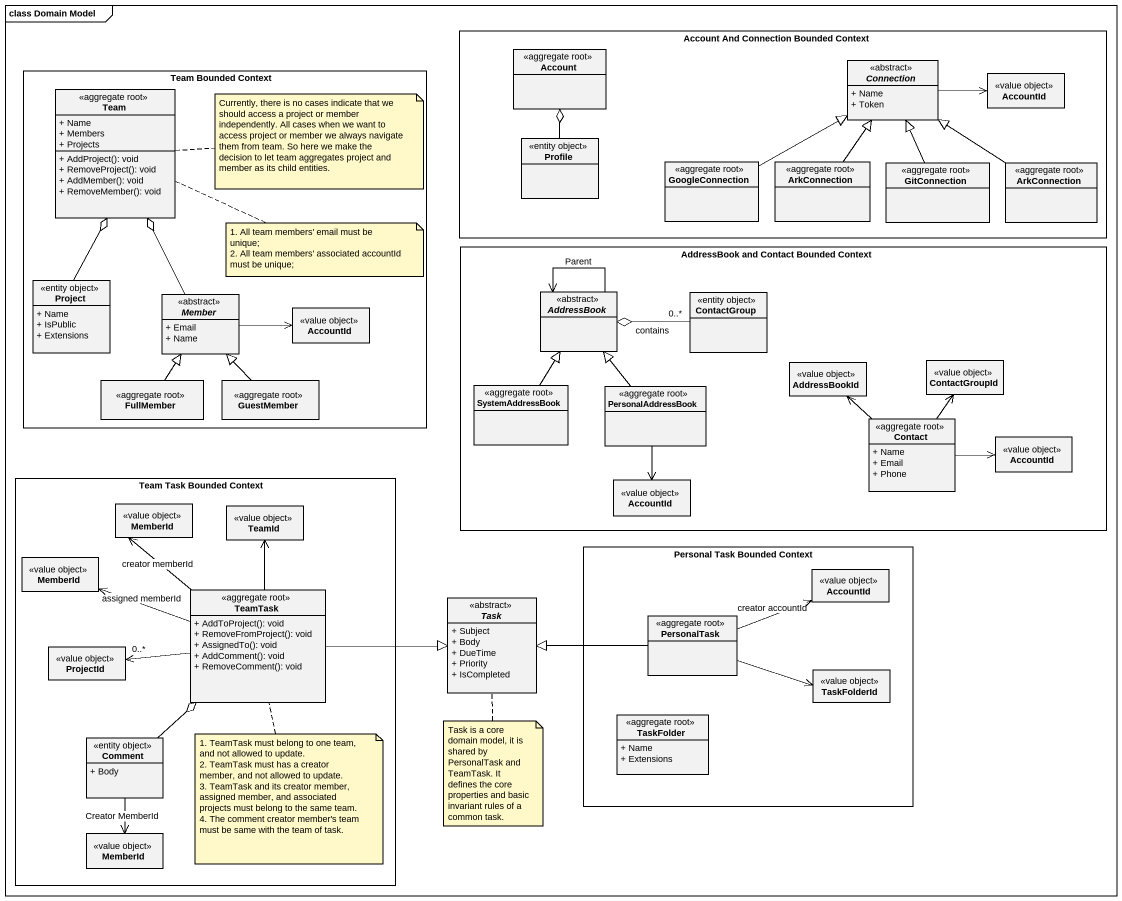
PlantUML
@startuml
mainframe class Domain Model
hide circle
hide empty members
skinparam classAttributeIconSize 0
rectangle "Account And Connection Bounded Context" as Account_And_Connection {
  class Account <<aggregate root>>
  abstract class Connection <<abstract>> {
    + Name
    + Token
  }
  class AccountId <<value object>>
  class Profile <<entity object>>
  class GoogleConnection <<aggregate root>>
  class ArkConnection <<aggregate root>>
  class GitConnection <<aggregate root>>
  class "ArkConnection" as ArkConnection_2 <<aggregate root>>
}
rectangle "Team Bounded Context" as Team_Bounded_Context {
  class Team <<aggregate root>> {
    + Name
    + Members
    + Projects
    + AddProject(): void
    + RemoveProject(): void
    + AddMember(): void
    + RemoveMember(): void
  }
  class Project <<entity object>> {
    + Name
    + IsPublic
    + Extensions
  }
  abstract class Member <<abstract>> {
    + Email
    + Name
  }
  class "AccountId" as AccountId_2 <<value object>>
  class FullMember <<aggregate root>>
  class GuestMember <<aggregate root>>
}
rectangle "AddressBook and Contact Bounded Context" as AddressBook_and_Contact {
  abstract class AddressBook <<abstract>>
  class ContactGroup <<entity object>>
  class SystemAddressBook <<aggregate root>>
  class PersonalAddressBook <<aggregate root>>
  class AddressBookId <<value object>>
  class ContactGroupId <<value object>>
  class Contact <<aggregate root>> {
    + Name
    + Email
    + Phone
  }
  class "AccountId" as AccountId_3 <<value object>>
  class "AccountId" as AccountId_4 <<value object>>
}
rectangle "Team Task Bounded Context" as Team_Task_Bounded_Context {
  class MemberId <<value object>>
  class TeamId <<value object>>
  class "MemberId" as MemberId_2 <<value object>>
  class TeamTask <<aggregate root>> {
    + AddToProject(): void
    + RemoveFromProject(): void
    + AssignedTo(): void
    + AddComment(): void
    + RemoveComment(): void
  }
  class ProjectId <<value object>>
  class Comment <<entity object>> {
    + Body
  }
  class "MemberId" as MemberId_3 <<value object>>
}
rectangle "Personal Task Bounded Context" as Personal_Task_Bounded {
  class "AccountId" as AccountId_5 <<value object>>
  class PersonalTask <<aggregate root>>
  class TaskFolderId <<value object>>
  class TaskFolder <<aggregate root>> {
    + Name
    + Extensions
  }
}
abstract class Task <<abstract>> {
  + Subject
  + Body
  + DueTime
  + Priority
  + IsCompleted
}
Connection -right-> AccountId
Profile -up-o Account
GoogleConnection -right-|> Connection
ArkConnection -up-|> Connection
GitConnection -up-|> Connection
ArkConnection_2 -up-|> Connection
Project -up-o Team
Member -up-o Team
Member -right-> AccountId_2
AddressBook --> AddressBook : Parent
ContactGroup "0..*" -left-o AddressBook : contains
FullMember -up-|> Member
GuestMember -up-|> Member
SystemAddressBook -up-|> AddressBook
PersonalAddressBook -up-|> AddressBook
PersonalAddressBook --> AccountId_4
Contact -up-> AddressBookId
Contact -up-> ContactGroupId
Contact -right-> AccountId_3
TeamTask -up-> MemberId : creator memberId
TeamTask -up-> TeamId
TeamTask -left-> MemberId_2 : assigned memberId
TeamTask -right-|> Task
TeamTask -left-> "0..*" ProjectId
PersonalTask -right-> AccountId_5 : creator accountId
PersonalTask -left-|> Task
PersonalTask -right-> TaskFolderId
Comment -up-o TeamTask
Comment --> MemberId_3 : Creator MemberId
note right of Team : Currently, there is no cases indicate that we should access a project or member independently. All cases when we want to access project or member we always navigate them from team. So here we make the decision to let team aggregates project and member as its child entities.
note right of Team
  1. All team members' email must be unique;
  2. All team members' associated accountId must be unique;
end note
note bottom of TeamTask
  1. TeamTask must belong to one team, and not allowed to update.
  2. TeamTask must has a creator member, and not allowed to update.
  3. TeamTask and its creator member, assigned member, and associated projects must belong to the same team.
  4. The comment creator member's team must be same with the team of task.
end note
note bottom of Task : Task is a core domain model, it is shared by PersonalTask and TeamTask. It defines the core properties and basic invariant rules of a common task.
@enduml
